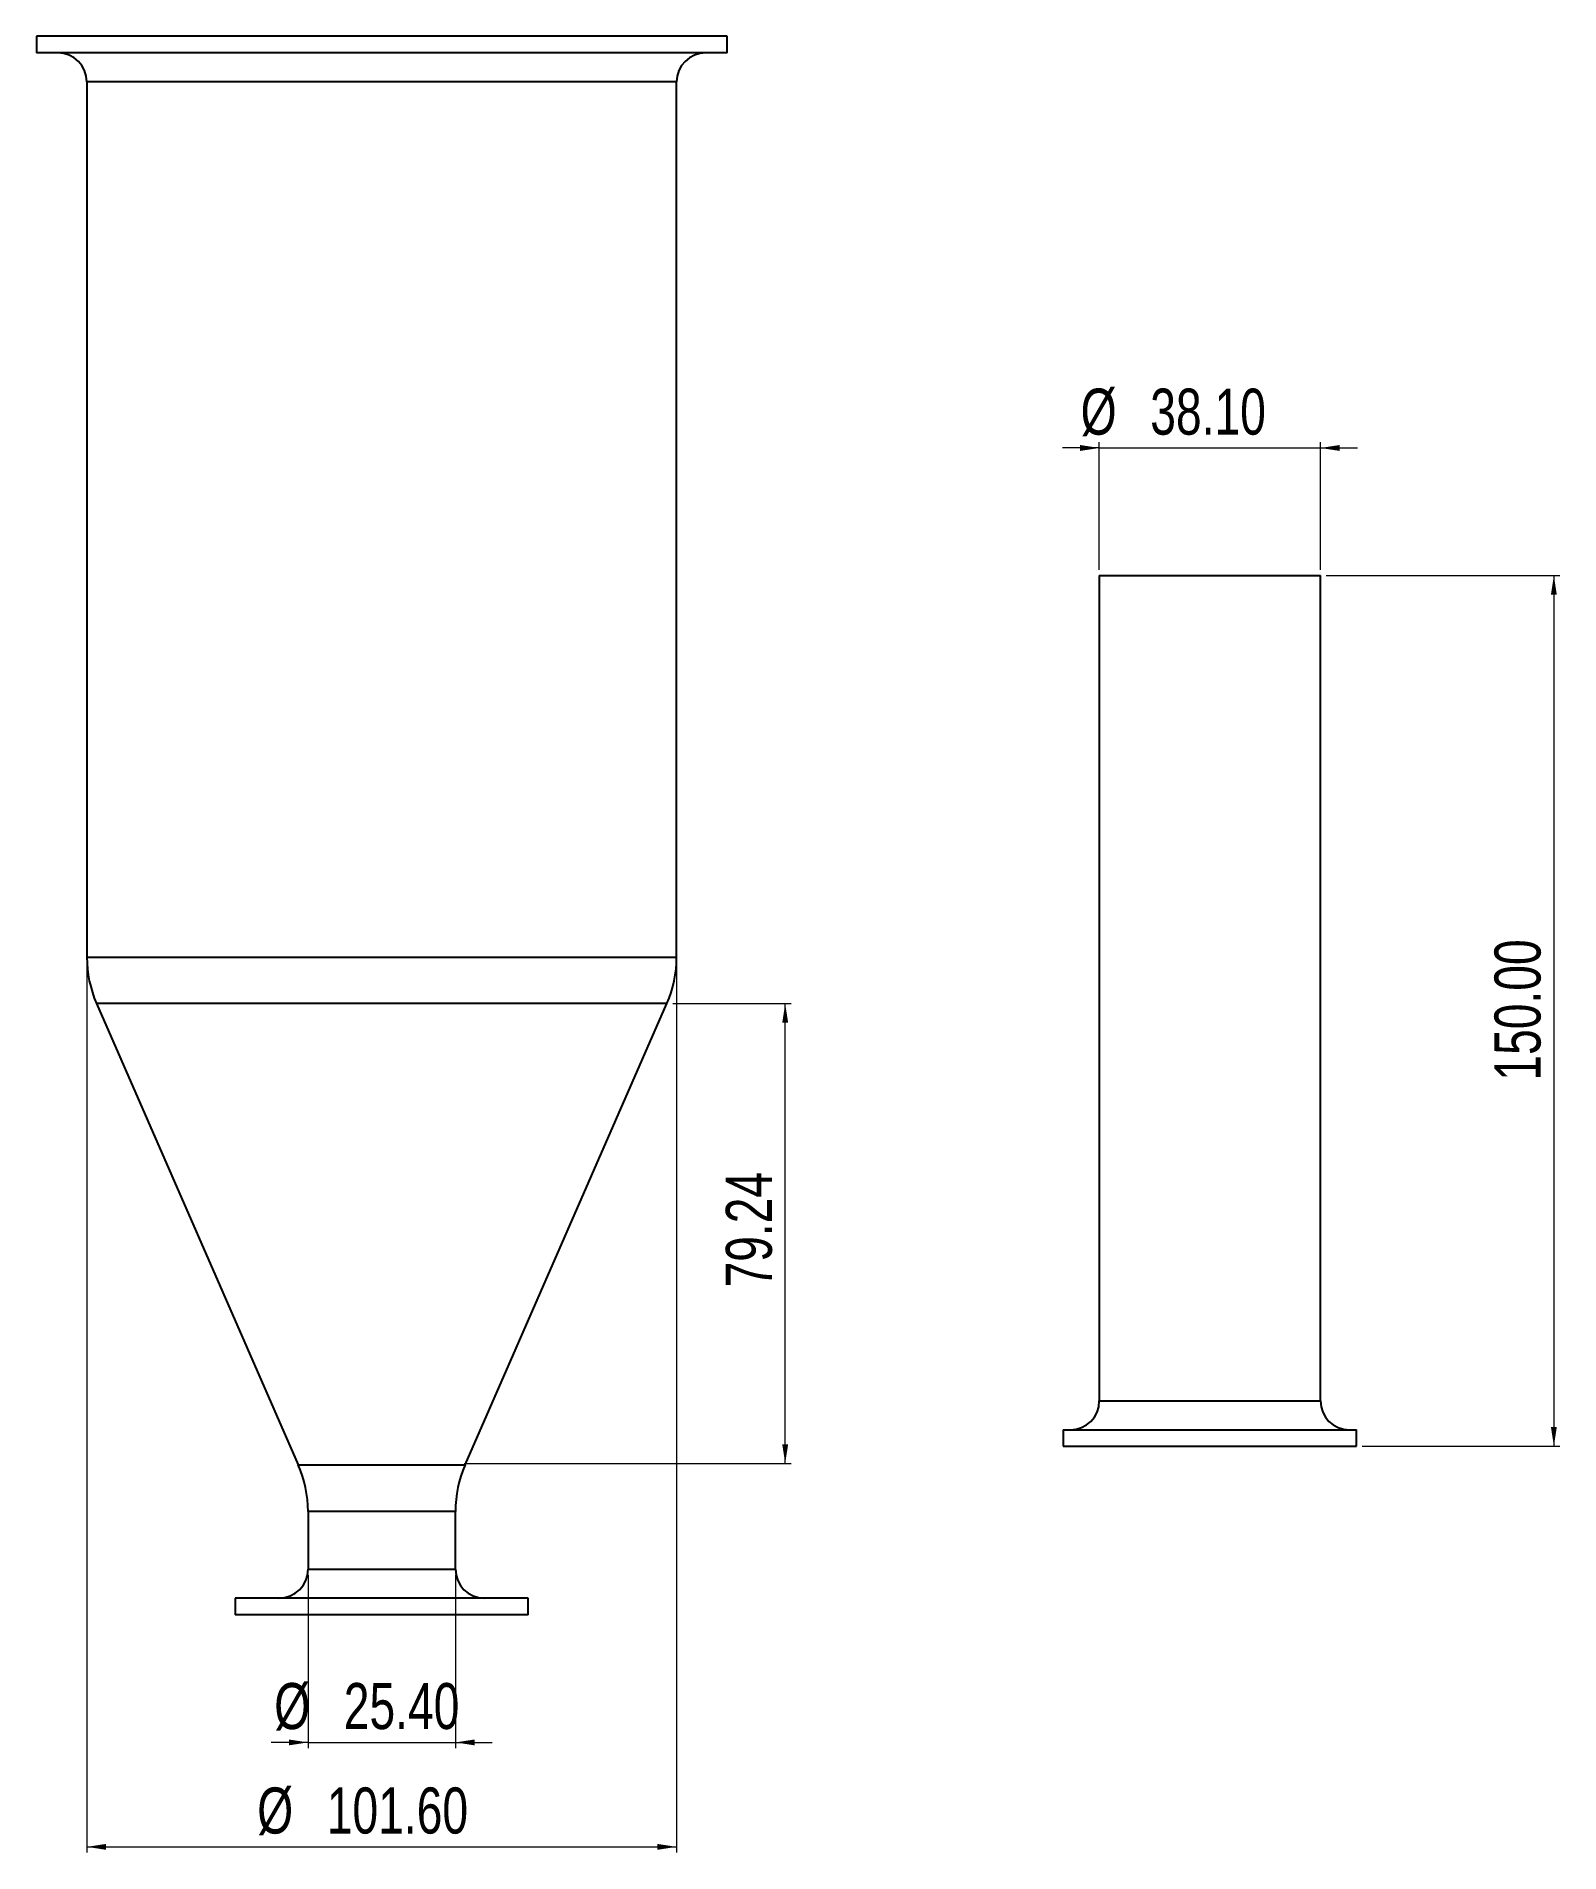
# Model space of a CAD drawing. Header units: millimetres. Extents: x 74 to 336, y 43 to 356.
import ezdxf

# ---------------------------------------------------------------- set-up
doc = ezdxf.new("R2010")
doc.units = ezdxf.units.MM
doc.styles.add('SLDTEXTSTYLE0', font='TXT', dxfattribs={"width": 0.75})
doc.dimstyles.new('SLDDIMSTYLE0', dxfattribs={"dimtxt": 7.9375, "dimasz": 3.302, "dimexe": 0, "dimexo": 0.0625, "dimgap": 1.984375, "dimtad": 1, "dimrnd": 1e-09, "dimzin": 4, "dimdsep": 46, "dimtxsty": 'SLDTEXTSTYLE0', "dimsah": 1, "dimcen": 0.09, "dimadec": 0, "dimazin": 1, "dimtfac": 1, "dimtofl": 0, "dimtmove": 0, "dimatfit": 3, "dimfxl": 0, "dimfrac": 2, "dimtolj": 1, "dimtzin": 12, "dimarcsym": 0})
doc.dimstyles.new('SLDDIMSTYLE1', dxfattribs={"dimtxt": 7.9375, "dimasz": 3.302, "dimexe": 0, "dimexo": 0.0625, "dimgap": 1.984375, "dimtad": 1, "dimrnd": 1e-09, "dimzin": 4, "dimdsep": 46, "dimtxsty": 'SLDTEXTSTYLE0', "dimsah": 1, "dimcen": 0.09, "dimadec": 0, "dimazin": 1, "dimtfac": 1, "dimtmove": 0, "dimatfit": 0, "dimfxl": 0, "dimfrac": 2, "dimtolj": 1, "dimtzin": 12, "dimarcsym": 0})
doc.dimstyles.new('SLDDIMSTYLE2', dxfattribs={"dimtxt": 7.9375, "dimasz": 3.302, "dimexe": 0, "dimexo": 0.0625, "dimgap": 1.984375, "dimtad": 1, "dimrnd": 1e-09, "dimzin": 12, "dimdsep": 46, "dimtxsty": 'SLDTEXTSTYLE0', "dimsah": 1, "dimcen": 0.09, "dimadec": 0, "dimazin": 3, "dimtfac": 1, "dimtofl": 0, "dimtmove": 0, "dimatfit": 3, "dimfxl": 0, "dimfrac": 2, "dimtolj": 1, "dimtzin": 12, "dimarcsym": 0})

# ---------------------------------------------------------------- blocks, each defined once
blk = doc.blocks.new('_D')
at = {"color": 7, "linetype": 'Continuous', "lineweight": 0}
for p, q in [((82.21, 196.82), (82.21, 43.49)), ((183.81, 196.82), (183.81, 43.49)), ((82.21, 44.49), (183.81, 44.49))]:
    blk.add_line(p, q, dxfattribs=at)
at = {"color": 7, "linetype": 'Continuous', "lineweight": 18}
for points in [[(82.21, 44.49), (85.51, 43.98), (85.51, 44.99)], [(183.81, 44.49), (180.51, 44.99), (180.51, 43.98)]]:
    blk.add_solid(points, dxfattribs=at)
at = {"color": 7, "linetype": 'Continuous', "lineweight": 18, "char_height": 7.937, "attachment_point": 1, "style": 'SLDTEXTSTYLE0'}
for s, insert in [('%%c', (111.56, 54.72)), ('101.60', (123.54, 54.72))]:
    blk.add_mtext(s, dxfattribs=dict(at, insert=insert))
blk = doc.blocks.new('_D_1')
at = {"color": 7, "linetype": 'Continuous', "lineweight": 0}
for p, q in [((120.31, 91.34), (120.31, 61.49)), ((145.71, 91.34), (145.71, 61.49)), ((120.31, 62.49), (113.96, 62.49)), ((120.31, 62.49), (145.71, 62.49)), ((145.71, 62.49), (152.06, 62.49))]:
    blk.add_line(p, q, dxfattribs=at)
at = {"color": 7, "linetype": 'Continuous', "lineweight": 18}
for points in [[(120.31, 62.49), (117.01, 62.99), (117.01, 61.98)], [(145.71, 62.49), (149.01, 61.98), (149.01, 62.99)]]:
    blk.add_solid(points, dxfattribs=at)
at = {"color": 7, "linetype": 'Continuous', "lineweight": 18, "char_height": 7.937, "attachment_point": 1, "style": 'SLDTEXTSTYLE0'}
for s, insert in [('%%c', (114.49, 72.72)), ('25.40', (126.47, 72.72))]:
    blk.add_mtext(s, dxfattribs=dict(at, insert=insert))
blk = doc.blocks.new('_D_2')
at = {"color": 7, "linetype": 'Continuous', "lineweight": 0}
for p, q in [((183.14, 189.81), (203.51, 189.81)), ((202.51, 110.57), (202.51, 189.81)), ((147.19, 110.57), (203.51, 110.57))]:
    blk.add_line(p, q, dxfattribs=at)
at = {"color": 7, "linetype": 'Continuous', "lineweight": 18}
for points in [[(202.51, 189.81), (202, 186.5), (203.02, 186.5)], [(202.51, 110.57), (203.02, 113.87), (202, 113.87)]]:
    blk.add_solid(points, dxfattribs=at)
at = {"color": 7, "linetype": 'Continuous', "lineweight": 18, "insert": (192.28, 140.88), "char_height": 7.937, "attachment_point": 1, "rotation": 90, "style": 'SLDTEXTSTYLE0'}
blk.add_mtext('79.24', dxfattribs=at)
blk = doc.blocks.new('_D_3')
at = {"color": 7, "linetype": 'Continuous', "lineweight": 0}
for p, q in [((295.72, 263.55), (335.92, 263.55)), ((334.92, 263.55), (334.92, 113.55)), ((301.92, 113.55), (335.92, 113.55))]:
    blk.add_line(p, q, dxfattribs=at)
at = {"color": 7, "linetype": 'Continuous', "lineweight": 18}
for points in [[(334.92, 263.55), (334.41, 260.25), (335.43, 260.25)], [(334.92, 113.55), (335.43, 116.85), (334.41, 116.85)]]:
    blk.add_solid(points, dxfattribs=at)
at = {"color": 7, "linetype": 'Continuous', "lineweight": 18, "insert": (324.69, 176.53), "char_height": 7.937, "attachment_point": 1, "rotation": 90, "style": 'SLDTEXTSTYLE0'}
blk.add_mtext('150.00', dxfattribs=at)
blk = doc.blocks.new('_D_4')
at = {"color": 7, "linetype": 'Continuous', "lineweight": 0}
for p, q in [((256.62, 285.55), (250.27, 285.55)), ((256.62, 264.55), (256.62, 286.55)), ((256.62, 285.55), (294.72, 285.55)), ((294.72, 264.55), (294.72, 286.55)), ((294.72, 285.55), (301.07, 285.55))]:
    blk.add_line(p, q, dxfattribs=at)
at = {"color": 7, "linetype": 'Continuous', "lineweight": 18}
for points in [[(256.62, 285.55), (253.32, 286.06), (253.32, 285.04)], [(294.72, 285.55), (298.02, 285.04), (298.02, 286.06)]]:
    blk.add_solid(points, dxfattribs=at)
at = {"color": 7, "linetype": 'Continuous', "lineweight": 18, "char_height": 7.937, "attachment_point": 1, "style": 'SLDTEXTSTYLE0'}
for s, insert in [('%%c', (253.41, 295.78)), ('38.10', (265.39, 295.78))]:
    blk.add_mtext(s, dxfattribs=dict(at, insert=insert))

msp = doc.modelspace()

# ---------------------------------------------------------------- linework, layer by layer
at = {"color": 7, "linetype": 'Continuous', "lineweight": 25}
for p, q in [((73.512, 356.487), (73.512, 353.637)), ((133.012, 356.487), (73.512, 356.487)), ((192.512, 356.487), (133.012, 356.487)), ((192.512, 353.637), (192.512, 356.487)), ((133.012, 353.637), (73.512, 353.637)), ((192.512, 353.637), (133.012, 353.637)), ((82.212, 348.637), (82.212, 197.817)), ((183.812, 197.817), (183.812, 348.637)), ((256.618, 263.55), (256.618, 121.35)), ((256.618, 263.55), (275.668, 263.55)), ((275.668, 263.55), (294.718, 263.55)), ((294.718, 121.35), (294.718, 263.55)), ((83.887, 189.806), (118.637, 110.317)), ((147.387, 110.317), (182.137, 189.806)), ((250.418, 116.35), (250.418, 113.55)), ((250.418, 116.35), (275.668, 116.35)), ((275.668, 116.35), (300.918, 116.35)), ((300.918, 113.55), (300.918, 116.35)), ((250.418, 113.55), (275.668, 113.55)), ((275.668, 113.55), (300.918, 113.55)), ((120.312, 102.306), (120.312, 92.337)), ((145.712, 92.337), (145.712, 102.306)), ((107.762, 87.337), (107.762, 84.487)), ((133.012, 87.337), (107.762, 87.337)), ((158.262, 87.337), (133.012, 87.337)), ((158.262, 84.487), (158.262, 87.337)), ((133.012, 84.487), (107.762, 84.487)), ((158.262, 84.487), (133.012, 84.487))]:
    msp.add_line(p, q, dxfattribs=at)
at = {"color": 8, "linetype": 'Continuous', "lineweight": 25}
for p, q in [((133.012, 348.637), (82.212, 348.637)), ((183.812, 348.637), (133.012, 348.637)), ((82.212, 197.817), (183.812, 197.817)), ((182.137, 189.806), (83.887, 189.806)), ((256.618, 121.35), (275.668, 121.35)), ((275.668, 121.35), (294.718, 121.35)), ((118.637, 110.317), (133.012, 110.317)), ((133.012, 110.317), (147.387, 110.317)), ((133.012, 102.306), (120.312, 102.306)), ((145.712, 102.306), (133.012, 102.306)), ((120.312, 92.337), (133.012, 92.337)), ((133.012, 92.337), (145.712, 92.337))]:
    msp.add_line(p, q, dxfattribs=at)
at = {"color": 7, "linetype": 'Continuous', "lineweight": 25}
for centre, radius, start, end in [((77.212, 348.637), 5, 0, 90), ((188.812, 348.637), 5, 90, 180), ((102.212, 197.817), 20, 180, 203.61386), ((163.812, 197.817), 20, 336.38614, 0), ((251.618, 121.35), 5, 270, 0), ((299.718, 121.35), 5, 180, 270), ((100.312, 102.306), 20, 0, 23.61386), ((165.712, 102.306), 20, 156.38614, 180), ((115.312, 92.337), 5, 270, 0), ((150.712, 92.337), 5, 180, 270)]:
    msp.add_arc(centre, radius, start, end, dxfattribs=at)

# ---------------------------------------------------------------- dimensions: what is measured, and where the dimension line sits
at = {"color": 7, "linetype": 'Continuous', "lineweight": 18}
dim = msp.add_linear_dim(base=(294.718, 285.55), p1=(256.618, 263.55), p2=(294.718, 263.55), text='%%c<>', dimstyle='SLDDIMSTYLE1', dxfattribs=at)
dim.commit()
dim.dimension.update_dxf_attribs({"geometry": '_D_4', "text_midpoint": (272.588, 285.55), "dimtype": 160})
for base, p1, p2, dimstyle, picture, middle in [((334.918, 113.55), (294.718, 263.55), (300.918, 113.55), 'SLDDIMSTYLE0', '_D_3', (334.918, 192.656)), ((202.512, 189.806), (146.187, 110.568), (182.137, 189.806), 'SLDDIMSTYLE2', '_D_2', (202.512, 154.071))]:
    dim = msp.add_linear_dim(base=base, p1=p1, p2=p2, angle=90, dimstyle=dimstyle, dxfattribs=at)
    dim.commit()
    dim.dimension.update_dxf_attribs({"geometry": picture, "text_midpoint": middle, "dimtype": 160})
for base, p1, p2, dimstyle, picture, middle in [((183.812, 44.487), (82.212, 197.817), (183.812, 197.817), 'SLDDIMSTYLE0', '_D', (133.676, 44.487)), ((145.712, 62.487), (120.312, 92.337), (145.712, 92.337), 'SLDDIMSTYLE1', '_D_1', (133.676, 62.487))]:
    dim = msp.add_linear_dim(base=base, p1=p1, p2=p2, angle=0, text='%%c<>', dimstyle=dimstyle, dxfattribs=at)
    dim.commit()
    dim.dimension.update_dxf_attribs({"geometry": picture, "text_midpoint": middle, "dimtype": 160})

doc.saveas('drawing.dxf')
